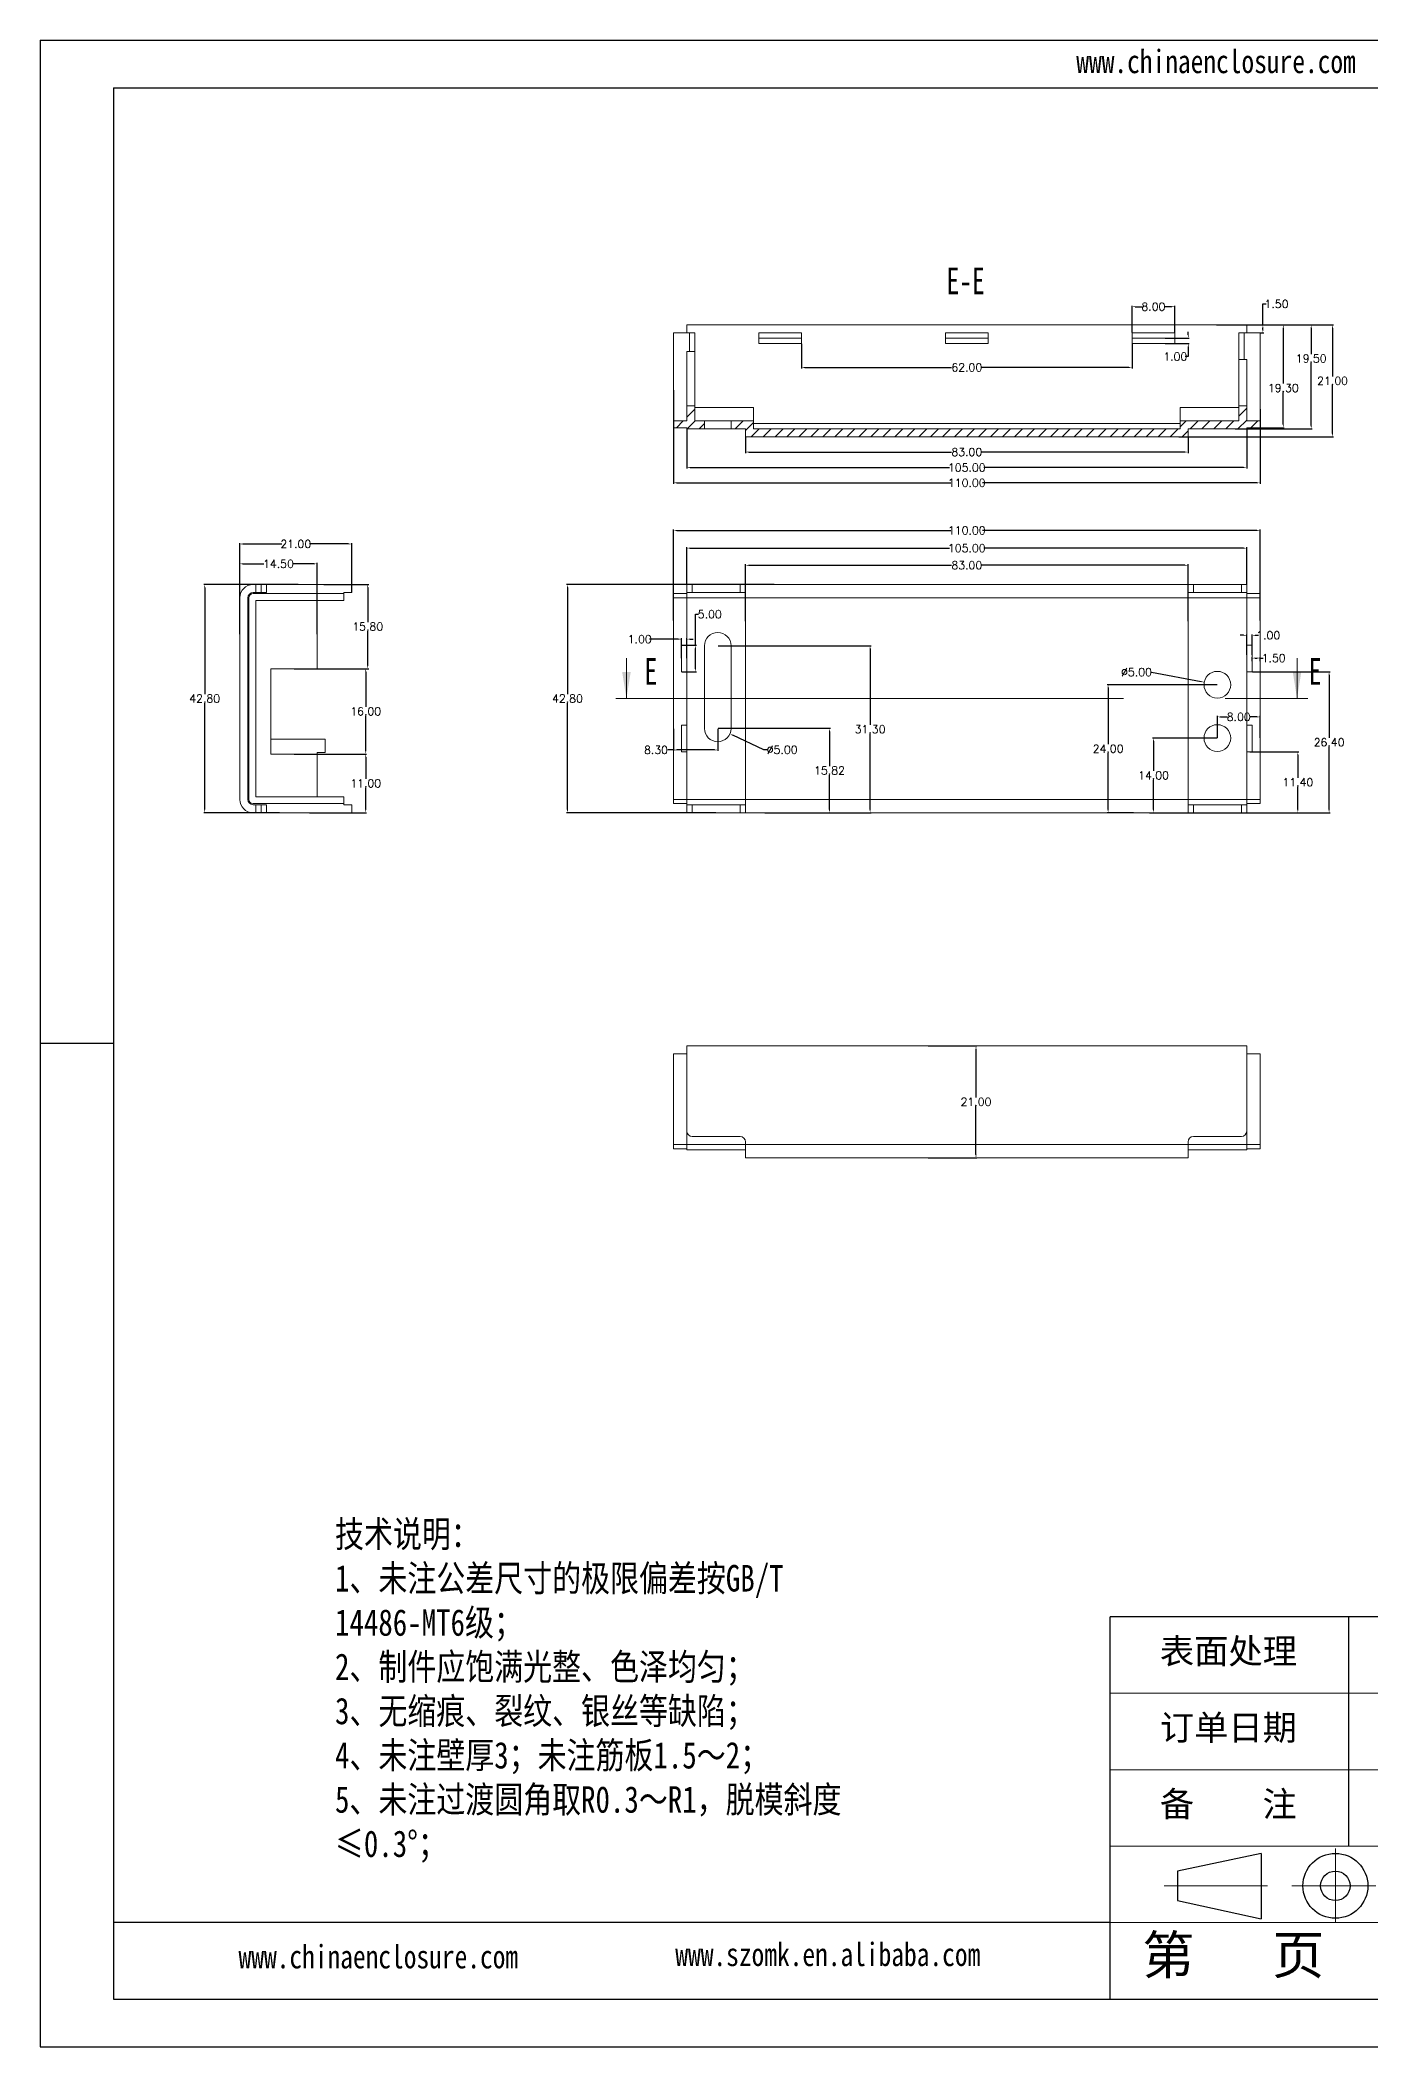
# Model space of a CAD drawing. Header units: inches. Extents: x 1696 to 3185, y 390 to 766.
# Drawn here: x 2652.8 to 2902.4, y 389.6 to 765.8 of the extents above; entities that cross this region are included whole.
import ezdxf

# ---------------------------------------------------------------- set-up
doc = ezdxf.new("R2010")
doc.units = ezdxf.units.IN
doc.header["$LTSCALE"] = 15
doc.linetypes.add('CENTER', pattern=[10.16, 6.35, -1.27, 1.27, -1.27])
doc.linetypes.add('CENTER2', pattern=[28.575, 19.05, -3.175, 3.175, -3.175])
doc.layers.add('文字', color=81, linetype='Continuous')
for name, color, linetype, lineweight in [('粗实线', 7, 'Continuous', 30), ('细实线', 3, 'Continuous', 9), ('细点划线', 2, 'CENTER2', 9)]:
    doc.layers.add(name, color=color, linetype=linetype, lineweight=lineweight)
doc.styles.add('SLDTEXTSTYLE6', font='TXT', dxfattribs={"width": 0.7})
doc.styles.get("Standard").update_dxf_attribs({"font": 'txt', "bigfont": 'gbcbig.shx'})
doc.styles.add('宋体', font='', dxfattribs={"width": 0.8, "height": 3.5})
doc.styles.get('宋体').set_extended_font_data('SimSun')
doc.dimstyles.new('2', dxfattribs={"dimtxt": 1.5, "dimasz": 0.6, "dimexe": 0.18, "dimexo": 0.0625, "dimgap": 0.09, "dimtad": 0, "dimtih": 1, "dimtoh": 1, "dimzin": 0, "dimdsep": 46, "dimtxsty": 'Standard', "dimcen": 0, "dimadec": 0, "dimazin": 2, "dimtfac": 1, "dimtofl": 0, "dimtmove": 0, "dimatfit": 3, "dimfxl": 1, "dimtolj": 1, "dimtzin": 0, "dimarcsym": 0})

# ---------------------------------------------------------------- blocks, each defined once
blk = doc.blocks.new('*D358')
at = {"color": 0, "lineweight": -2}
for p, q in [((2701.16, 663.8), (2683.46, 663.8)), ((2683.64, 663.2), (2683.64, 643.24)), ((2683.64, 621.6), (2683.64, 641.56)), ((2697.66, 621), (2683.46, 621))]:
    blk.add_line(p, q, dxfattribs=at)
at = {"color": 0}
for points in [[(2683.54, 663.2), (2683.74, 663.2), (2683.64, 663.8)], [(2683.54, 621.6), (2683.74, 621.6), (2683.64, 621)]]:
    blk.add_solid(points, dxfattribs=at)
at = {"layer": 'Defpoints', "color": 0}
for p in [(2683.64, 663.8), (2701.22, 663.8), (2697.72, 621)]:
    blk.add_point(p, dxfattribs=at)
at = {"color": 0, "insert": (2683.64, 642.4), "char_height": 1.5, "attachment_point": 5}
blk.add_mtext('\\A1;42.80', dxfattribs=at)
blk = doc.blocks.new('*D359')
at = {"color": 0, "lineweight": -2}
for p, q in [((2700.44, 632), (2714.02, 632)), ((2713.84, 631.4), (2713.84, 627.34)), ((2713.84, 621.6), (2713.84, 625.66)), ((2703.29, 621), (2714.02, 621))]:
    blk.add_line(p, q, dxfattribs=at)
at = {"color": 0}
for points in [[(2713.74, 631.4), (2713.94, 631.4), (2713.84, 632)], [(2713.74, 621.6), (2713.94, 621.6), (2713.84, 621)]]:
    blk.add_solid(points, dxfattribs=at)
at = {"layer": 'Defpoints', "color": 0}
for p in [(2700.37, 632), (2713.84, 632), (2703.22, 621)]:
    blk.add_point(p, dxfattribs=at)
at = {"color": 0, "insert": (2713.84, 626.5), "char_height": 1.5, "attachment_point": 5}
blk.add_mtext('\\A1;11.00', dxfattribs=at)
blk = doc.blocks.new('*D360')
at = {"color": 0, "lineweight": -2}
for p, q in [((2700.44, 648), (2714.02, 648)), ((2713.84, 647.4), (2713.84, 640.84)), ((2713.84, 632.6), (2713.84, 639.16)), ((2700.44, 632), (2714.02, 632))]:
    blk.add_line(p, q, dxfattribs=at)
at = {"color": 0}
for points in [[(2713.74, 647.4), (2713.94, 647.4), (2713.84, 648)], [(2713.74, 632.6), (2713.94, 632.6), (2713.84, 632)]]:
    blk.add_solid(points, dxfattribs=at)
at = {"layer": 'Defpoints', "color": 0}
for p in [(2700.37, 648), (2713.84, 648), (2700.37, 632)]:
    blk.add_point(p, dxfattribs=at)
at = {"color": 0, "insert": (2713.84, 640), "char_height": 1.5, "attachment_point": 5}
blk.add_mtext('\\A1;16.00', dxfattribs=at)
blk = doc.blocks.new('*D361')
at = {"color": 0, "lineweight": -2}
for p, q in [((2705.96, 663.8), (2714.4, 663.8)), ((2714.22, 663.2), (2714.22, 656.74)), ((2714.22, 648.6), (2714.22, 655.06)), ((2700.44, 648), (2714.4, 648))]:
    blk.add_line(p, q, dxfattribs=at)
at = {"color": 0}
for points in [[(2714.12, 663.2), (2714.32, 663.2), (2714.22, 663.8)], [(2714.12, 648.6), (2714.32, 648.6), (2714.22, 648)]]:
    blk.add_solid(points, dxfattribs=at)
at = {"layer": 'Defpoints', "color": 0}
for p in [(2705.89, 663.8), (2714.22, 663.8), (2700.37, 648)]:
    blk.add_point(p, dxfattribs=at)
at = {"color": 0, "insert": (2714.22, 655.9), "char_height": 1.5, "attachment_point": 5}
blk.add_mtext('\\A1;15.80', dxfattribs=at)
blk = doc.blocks.new('*D362')
at = {"color": 0, "lineweight": -2}
for p, q in [((2690.22, 654.46), (2690.22, 667.84)), ((2690.82, 667.66), (2694.76, 667.66)), ((2704.12, 667.66), (2700.19, 667.66)), ((2704.72, 654.46), (2704.72, 667.84))]:
    blk.add_line(p, q, dxfattribs=at)
at = {"color": 0}
for points in [[(2690.82, 667.76), (2690.82, 667.56), (2690.22, 667.66)], [(2704.12, 667.76), (2704.12, 667.56), (2704.72, 667.66)]]:
    blk.add_solid(points, dxfattribs=at)
at = {"layer": 'Defpoints', "color": 0}
for p in [(2690.22, 667.66), (2690.22, 654.4), (2704.72, 654.4)]:
    blk.add_point(p, dxfattribs=at)
at = {"color": 0, "insert": (2697.47, 667.66), "char_height": 1.5, "attachment_point": 5}
blk.add_mtext('\\A1;14.50', dxfattribs=at)
blk = doc.blocks.new('*D363')
at = {"color": 0, "lineweight": -2}
for p, q in [((2690.22, 657.1), (2690.22, 671.56)), ((2690.82, 671.38), (2698.13, 671.38)), ((2710.62, 671.38), (2703.31, 671.38)), ((2711.22, 662.36), (2711.22, 671.56))]:
    blk.add_line(p, q, dxfattribs=at)
at = {"color": 0}
for points in [[(2690.82, 671.48), (2690.82, 671.28), (2690.22, 671.38)], [(2710.62, 671.48), (2710.62, 671.28), (2711.22, 671.38)]]:
    blk.add_solid(points, dxfattribs=at)
at = {"layer": 'Defpoints', "color": 0}
for p in [(2690.22, 671.38), (2711.22, 662.3), (2690.22, 657.04)]:
    blk.add_point(p, dxfattribs=at)
at = {"color": 0, "insert": (2700.72, 671.38), "char_height": 1.5, "attachment_point": 5}
blk.add_mtext('\\A1;21.00', dxfattribs=at)
blk = doc.blocks.new('*D364')
at = {"color": 0, "lineweight": -2}
for p, q in [((2790.46, 663.8), (2751.5, 663.8)), ((2751.68, 663.2), (2751.68, 643.24)), ((2751.68, 621.6), (2751.68, 641.56)), ((2779.5, 621), (2751.5, 621))]:
    blk.add_line(p, q, dxfattribs=at)
at = {"color": 0}
for points in [[(2751.58, 663.2), (2751.78, 663.2), (2751.68, 663.8)], [(2751.58, 621.6), (2751.78, 621.6), (2751.68, 621)]]:
    blk.add_solid(points, dxfattribs=at)
at = {"layer": 'Defpoints', "color": 0}
for p in [(2751.68, 663.8), (2790.53, 663.8), (2779.57, 621)]:
    blk.add_point(p, dxfattribs=at)
at = {"color": 0, "insert": (2751.68, 642.4), "char_height": 1.5, "attachment_point": 5}
blk.add_mtext('\\A1;42.80', dxfattribs=at)
blk = doc.blocks.new('*D365')
at = {"color": 0, "lineweight": -2}
for p, q in [((2771.57, 657.04), (2771.57, 674.11)), ((2772.17, 673.93), (2823.6, 673.93)), ((2880.97, 673.93), (2829.53, 673.93)), ((2881.57, 657.04), (2881.57, 674.11))]:
    blk.add_line(p, q, dxfattribs=at)
at = {"color": 0}
for points in [[(2772.17, 674.03), (2772.17, 673.83), (2771.57, 673.93)], [(2880.97, 674.03), (2880.97, 673.83), (2881.57, 673.93)]]:
    blk.add_solid(points, dxfattribs=at)
at = {"layer": 'Defpoints', "color": 0}
for p in [(2881.57, 673.93), (2771.57, 656.98), (2881.57, 656.98)]:
    blk.add_point(p, dxfattribs=at)
at = {"color": 0, "insert": (2826.57, 673.93), "char_height": 1.5, "attachment_point": 5}
blk.add_mtext('\\A1;110.00', dxfattribs=at)
blk = doc.blocks.new('*D369')
at = {"color": 0, "lineweight": -2}
for p, q in [((2774.07, 663.86), (2774.07, 670.78)), ((2774.67, 670.6), (2823.35, 670.6)), ((2878.47, 670.6), (2829.78, 670.6)), ((2879.07, 663.86), (2879.07, 670.78))]:
    blk.add_line(p, q, dxfattribs=at)
at = {"color": 0}
for points in [[(2774.67, 670.7), (2774.67, 670.5), (2774.07, 670.6)], [(2878.47, 670.7), (2878.47, 670.5), (2879.07, 670.6)]]:
    blk.add_solid(points, dxfattribs=at)
at = {"layer": 'Defpoints', "color": 0}
for p in [(2879.07, 670.6), (2774.07, 663.8), (2879.07, 663.8)]:
    blk.add_point(p, dxfattribs=at)
at = {"color": 0, "insert": (2826.57, 670.6), "char_height": 1.5, "attachment_point": 5}
blk.add_mtext('\\A1;105.00', dxfattribs=at)
blk = doc.blocks.new('*D370')
at = {"color": 0, "lineweight": -2}
for p, q in [((2785.07, 656.91), (2785.07, 667.57)), ((2785.67, 667.39), (2823.73, 667.39)), ((2867.47, 667.39), (2829.41, 667.39)), ((2868.07, 656.91), (2868.07, 667.57))]:
    blk.add_line(p, q, dxfattribs=at)
at = {"color": 0}
for points in [[(2785.67, 667.49), (2785.67, 667.29), (2785.07, 667.39)], [(2867.47, 667.49), (2867.47, 667.29), (2868.07, 667.39)]]:
    blk.add_solid(points, dxfattribs=at)
at = {"layer": 'Defpoints', "color": 0}
for p in [(2868.07, 667.39), (2785.07, 656.84), (2868.07, 656.84)]:
    blk.add_point(p, dxfattribs=at)
at = {"color": 0, "insert": (2826.57, 667.39), "char_height": 1.5, "attachment_point": 5}
blk.add_mtext('\\A1;83.00', dxfattribs=at)
blk = doc.blocks.new('*D371')
at = {"color": 0, "lineweight": -2}
for p, q in [((2878.47, 654.26), (2877.87, 654.26)), ((2879.07, 650.59), (2879.07, 654.44)), ((2880.07, 650.59), (2880.07, 654.44)), ((2880.67, 654.26), (2881.27, 654.26))]:
    blk.add_line(p, q, dxfattribs=at)
at = {"color": 0}
for points in [[(2878.47, 654.36), (2878.47, 654.16), (2879.07, 654.26)], [(2880.67, 654.36), (2880.67, 654.16), (2880.07, 654.26)]]:
    blk.add_solid(points, dxfattribs=at)
at = {"layer": 'Defpoints', "color": 0}
for p in [(2880.07, 654.26), (2879.07, 650.53), (2880.07, 650.53)]:
    blk.add_point(p, dxfattribs=at)
at = {"color": 0, "insert": (2883.11, 654.26), "char_height": 1.5, "attachment_point": 5}
blk.add_mtext('\\A1;1.00', dxfattribs=at)
blk = doc.blocks.new('*D372')
at = {"color": 0, "lineweight": -2}
for p, q in [((2880.07, 649.43), (2880.07, 650.17)), ((2880.67, 649.99), (2880.97, 649.99)), ((2881.57, 649.43), (2881.57, 650.17)), ((2881.57, 649.99), (2882.17, 649.99))]:
    blk.add_line(p, q, dxfattribs=at)
at = {"color": 0}
for points in [[(2880.67, 650.09), (2880.67, 649.89), (2880.07, 649.99)], [(2880.97, 650.09), (2880.97, 649.89), (2881.57, 649.99)]]:
    blk.add_solid(points, dxfattribs=at)
at = {"layer": 'Defpoints', "color": 0}
for p in [(2880.07, 649.37), (2881.57, 649.99), (2881.57, 649.37)]:
    blk.add_point(p, dxfattribs=at)
at = {"color": 0, "insert": (2884.13, 649.99), "char_height": 1.5, "attachment_point": 5}
blk.add_mtext('\\A1;1.50', dxfattribs=at)
blk = doc.blocks.new('*D373')
at = {"color": 0, "lineweight": -2}
for p, q in [((2873.57, 635.06), (2873.57, 639.14)), ((2874.17, 638.96), (2875.48, 638.96)), ((2880.97, 638.96), (2879.66, 638.96)), ((2881.57, 635.06), (2881.57, 639.14))]:
    blk.add_line(p, q, dxfattribs=at)
at = {"color": 0}
for points in [[(2874.17, 639.06), (2874.17, 638.86), (2873.57, 638.96)], [(2880.97, 639.06), (2880.97, 638.86), (2881.57, 638.96)]]:
    blk.add_solid(points, dxfattribs=at)
at = {"layer": 'Defpoints', "color": 0}
for p in [(2881.57, 638.96), (2873.57, 635), (2881.57, 635)]:
    blk.add_point(p, dxfattribs=at)
at = {"color": 0, "insert": (2877.57, 638.96), "char_height": 1.5, "attachment_point": 5}
blk.add_mtext('\\A1;8.00', dxfattribs=at)
blk = doc.blocks.new('*D374')
at = {"color": 0, "lineweight": -2}
for p, q in [((2771.57, 636.75), (2771.57, 632.58)), ((2779.87, 636.75), (2779.87, 632.58)), ((2771.57, 632.76), (2770.51, 632.76)), ((2779.27, 632.76), (2772.17, 632.76))]:
    blk.add_line(p, q, dxfattribs=at)
at = {"color": 0}
for points in [[(2772.17, 632.86), (2772.17, 632.66), (2771.57, 632.76)], [(2779.27, 632.86), (2779.27, 632.66), (2779.87, 632.76)]]:
    blk.add_solid(points, dxfattribs=at)
at = {"layer": 'Defpoints', "color": 0}
for p in [(2771.57, 636.82), (2779.87, 636.82), (2771.57, 632.76)]:
    blk.add_point(p, dxfattribs=at)
at = {"color": 0, "insert": (2768.29, 632.76), "char_height": 1.5, "attachment_point": 5}
blk.add_mtext('\\A1;8.30', dxfattribs=at)
blk = doc.blocks.new('*D375')
at = {"color": 0, "lineweight": -2}
for p, q in [((2788.51, 632.8), (2782.68, 635.51)), ((2789.11, 632.8), (2788.51, 632.8))]:
    blk.add_line(p, q, dxfattribs=at)
at = {"color": 0}
blk.add_solid([(2782.72, 635.6), (2782.64, 635.42), (2782.13, 635.76)], dxfattribs=at)
at = {"layer": 'Defpoints', "color": 0}
for p in [(2777.6, 637.87), (2782.13, 635.76)]:
    blk.add_point(p, dxfattribs=at)
at = {"color": 0, "insert": (2791.95, 632.8), "char_height": 1.5, "attachment_point": 5}
blk.add_mtext('\\A1;∅5.00', dxfattribs=at)
blk = doc.blocks.new('*D376')
at = {"color": 0, "lineweight": -2}
blk.add_line((2861.24, 647.36), (2870.52, 645.58), dxfattribs=at)
at = {"color": 0}
blk.add_solid([(2870.54, 645.68), (2870.5, 645.48), (2871.11, 645.47)], dxfattribs=at)
at = {"layer": 'Defpoints', "color": 0}
for p in [(2871.11, 645.47), (2876.02, 644.53)]:
    blk.add_point(p, dxfattribs=at)
at = {"color": 0, "insert": (2858.4, 647.36), "char_height": 1.5, "attachment_point": 5}
blk.add_mtext('\\A1;∅5.00', dxfattribs=at)
blk = doc.blocks.new('*D377')
at = {"color": 0, "lineweight": -2}
for p, q in [((2879.63, 632.4), (2888.84, 632.4)), ((2888.66, 631.8), (2888.66, 627.54)), ((2888.66, 621.6), (2888.66, 625.86)), ((2862.83, 621), (2888.84, 621))]:
    blk.add_line(p, q, dxfattribs=at)
at = {"color": 0}
for points in [[(2888.56, 631.8), (2888.76, 631.8), (2888.66, 632.4)], [(2888.56, 621.6), (2888.76, 621.6), (2888.66, 621)]]:
    blk.add_solid(points, dxfattribs=at)
at = {"layer": 'Defpoints', "color": 0}
for p in [(2879.57, 632.4), (2888.66, 632.4), (2862.77, 621)]:
    blk.add_point(p, dxfattribs=at)
at = {"color": 0, "insert": (2888.66, 626.7), "char_height": 1.5, "attachment_point": 5}
blk.add_mtext('\\A1;11.40', dxfattribs=at)
blk = doc.blocks.new('*D378')
at = {"color": 0, "lineweight": -2}
for p, q in [((2880.13, 647.4), (2894.7, 647.4)), ((2894.52, 646.8), (2894.52, 635.04)), ((2894.52, 621.6), (2894.52, 633.36)), ((2860.87, 621), (2894.7, 621))]:
    blk.add_line(p, q, dxfattribs=at)
at = {"color": 0}
for points in [[(2894.42, 646.8), (2894.62, 646.8), (2894.52, 647.4)], [(2894.42, 621.6), (2894.62, 621.6), (2894.52, 621)]]:
    blk.add_solid(points, dxfattribs=at)
at = {"layer": 'Defpoints', "color": 0}
for p in [(2880.07, 647.4), (2894.52, 647.4), (2860.81, 621)]:
    blk.add_point(p, dxfattribs=at)
at = {"color": 0, "insert": (2894.52, 634.2), "char_height": 1.5, "attachment_point": 5}
blk.add_mtext('\\A1;26.40', dxfattribs=at)
blk = doc.blocks.new('*D379')
at = {"color": 0, "lineweight": -2}
for p, q in [((2873.5, 635), (2861.42, 635)), ((2861.6, 634.4), (2861.6, 628.84)), ((2861.6, 621.6), (2861.6, 627.16)), ((2860.93, 621), (2861.78, 621))]:
    blk.add_line(p, q, dxfattribs=at)
at = {"color": 0}
for points in [[(2861.5, 634.4), (2861.7, 634.4), (2861.6, 635)], [(2861.5, 621.6), (2861.7, 621.6), (2861.6, 621)]]:
    blk.add_solid(points, dxfattribs=at)
at = {"layer": 'Defpoints', "color": 0}
for p in [(2861.6, 635), (2873.57, 635), (2860.87, 621)]:
    blk.add_point(p, dxfattribs=at)
at = {"color": 0, "insert": (2861.6, 628), "char_height": 1.5, "attachment_point": 5}
blk.add_mtext('\\A1;14.00', dxfattribs=at)
blk = doc.blocks.new('*D380')
at = {"color": 0, "lineweight": -2}
for p, q in [((2873.5, 645), (2852.9, 645)), ((2853.08, 644.4), (2853.08, 633.84)), ((2853.08, 621.6), (2853.08, 632.16)), ((2857.85, 621), (2852.9, 621))]:
    blk.add_line(p, q, dxfattribs=at)
at = {"color": 0}
for points in [[(2852.98, 644.4), (2853.18, 644.4), (2853.08, 645)], [(2852.98, 621.6), (2853.18, 621.6), (2853.08, 621)]]:
    blk.add_solid(points, dxfattribs=at)
at = {"layer": 'Defpoints', "color": 0}
for p in [(2853.08, 645), (2873.57, 645), (2857.91, 621)]:
    blk.add_point(p, dxfattribs=at)
at = {"color": 0, "insert": (2853.08, 633), "char_height": 1.5, "attachment_point": 5}
blk.add_mtext('\\A1;24.00', dxfattribs=at)
blk = doc.blocks.new('*D381')
at = {"color": 0, "lineweight": -2}
for p, q in [((2779.93, 636.82), (2801.01, 636.82)), ((2800.83, 636.22), (2800.83, 629.75)), ((2800.83, 621.6), (2800.83, 628.07)), ((2792.18, 621), (2801.01, 621))]:
    blk.add_line(p, q, dxfattribs=at)
at = {"color": 0}
for points in [[(2800.73, 636.22), (2800.93, 636.22), (2800.83, 636.82)], [(2800.73, 621.6), (2800.93, 621.6), (2800.83, 621)]]:
    blk.add_solid(points, dxfattribs=at)
at = {"layer": 'Defpoints', "color": 0}
for p in [(2779.87, 636.82), (2792.11, 621), (2800.83, 621)]:
    blk.add_point(p, dxfattribs=at)
at = {"color": 0, "insert": (2800.83, 628.91), "char_height": 1.5, "attachment_point": 5}
blk.add_mtext('\\A1;15.82', dxfattribs=at)
blk = doc.blocks.new('*D382')
at = {"color": 0, "lineweight": -2}
for p, q in [((2779.93, 652.3), (2808.62, 652.3)), ((2808.44, 651.7), (2808.44, 637.49)), ((2808.44, 621.6), (2808.44, 635.81)), ((2788.67, 621), (2808.62, 621))]:
    blk.add_line(p, q, dxfattribs=at)
at = {"color": 0}
for points in [[(2808.34, 651.7), (2808.54, 651.7), (2808.44, 652.3)], [(2808.34, 621.6), (2808.54, 621.6), (2808.44, 621)]]:
    blk.add_solid(points, dxfattribs=at)
at = {"layer": 'Defpoints', "color": 0}
for p in [(2779.87, 652.3), (2808.44, 652.3), (2788.61, 621)]:
    blk.add_point(p, dxfattribs=at)
at = {"color": 0, "insert": (2808.44, 636.65), "char_height": 1.5, "attachment_point": 5}
blk.add_mtext('\\A1;31.30', dxfattribs=at)
blk = doc.blocks.new('*D383')
at = {"color": 0, "lineweight": -2}
for p, q in [((2775.68, 652.4), (2775.68, 658.21)), ((2775.68, 658.21), (2776.28, 658.21)), ((2773.13, 652.4), (2775.86, 652.4)), ((2775.68, 648), (2775.68, 651.8)), ((2773.13, 647.4), (2775.86, 647.4))]:
    blk.add_line(p, q, dxfattribs=at)
at = {"color": 0}
for points in [[(2775.58, 651.8), (2775.78, 651.8), (2775.68, 652.4)], [(2775.58, 648), (2775.78, 648), (2775.68, 647.4)]]:
    blk.add_solid(points, dxfattribs=at)
at = {"layer": 'Defpoints', "color": 0}
for p in [(2773.07, 652.4), (2775.68, 652.4), (2773.07, 647.4)]:
    blk.add_point(p, dxfattribs=at)
at = {"color": 0, "insert": (2778.37, 658.21), "char_height": 1.5, "attachment_point": 5}
blk.add_mtext('\\A1;5.00', dxfattribs=at)
blk = doc.blocks.new('*D384')
at = {"color": 0, "lineweight": -2}
for p, q in [((2772.47, 653.54), (2767.07, 653.54)), ((2773.07, 649.96), (2773.07, 653.72)), ((2774.07, 649.96), (2774.07, 653.72)), ((2774.67, 653.54), (2775.27, 653.54))]:
    blk.add_line(p, q, dxfattribs=at)
at = {"color": 0}
for points in [[(2772.47, 653.64), (2772.47, 653.44), (2773.07, 653.54)], [(2774.67, 653.64), (2774.67, 653.44), (2774.07, 653.54)]]:
    blk.add_solid(points, dxfattribs=at)
at = {"layer": 'Defpoints', "color": 0}
for p in [(2773.07, 653.54), (2773.07, 649.9), (2774.07, 649.9)]:
    blk.add_point(p, dxfattribs=at)
at = {"color": 0, "insert": (2765.23, 653.54), "char_height": 1.5, "attachment_point": 5}
blk.add_mtext('\\A1;1.00', dxfattribs=at)
blk = doc.blocks.new('*D385')
at = {"color": 0, "lineweight": -2}
for p, q in [((2819.35, 577.29), (2828.48, 577.29)), ((2828.3, 576.69), (2828.3, 567.63)), ((2828.3, 556.89), (2828.3, 565.95)), ((2819.35, 556.29), (2828.48, 556.29))]:
    blk.add_line(p, q, dxfattribs=at)
at = {"color": 0}
for points in [[(2828.2, 576.69), (2828.4, 576.69), (2828.3, 577.29)], [(2828.2, 556.89), (2828.4, 556.89), (2828.3, 556.29)]]:
    blk.add_solid(points, dxfattribs=at)
at = {"layer": 'Defpoints', "color": 0}
for p in [(2819.29, 577.29), (2828.3, 577.29), (2819.29, 556.29)]:
    blk.add_point(p, dxfattribs=at)
at = {"color": 0, "insert": (2828.3, 566.79), "char_height": 1.5, "attachment_point": 5}
blk.add_mtext('\\A1;21.00', dxfattribs=at)
blk = doc.blocks.new('*D386')
at = {"color": 0, "lineweight": -2}
for p, q in [((2785.07, 691.41), (2785.07, 688.44)), ((2785.67, 688.62), (2823.73, 688.62)), ((2867.47, 688.62), (2829.41, 688.62)), ((2868.07, 691.41), (2868.07, 688.44))]:
    blk.add_line(p, q, dxfattribs=at)
at = {"color": 0}
for points in [[(2785.67, 688.72), (2785.67, 688.52), (2785.07, 688.62)], [(2867.47, 688.72), (2867.47, 688.52), (2868.07, 688.62)]]:
    blk.add_solid(points, dxfattribs=at)
at = {"layer": 'Defpoints', "color": 0}
for p in [(2785.07, 691.47), (2868.07, 691.47), (2868.07, 688.62)]:
    blk.add_point(p, dxfattribs=at)
at = {"color": 0, "insert": (2826.57, 688.62), "char_height": 1.5, "attachment_point": 5}
blk.add_mtext('\\A1;83.00', dxfattribs=at)
blk = doc.blocks.new('*D387')
at = {"color": 0, "lineweight": -2}
for p, q in [((2774.07, 692.91), (2774.07, 685.52)), ((2879.07, 692.91), (2879.07, 685.52)), ((2774.67, 685.7), (2823.35, 685.7)), ((2878.47, 685.7), (2829.78, 685.7))]:
    blk.add_line(p, q, dxfattribs=at)
at = {"color": 0}
for points in [[(2774.67, 685.8), (2774.67, 685.6), (2774.07, 685.7)], [(2878.47, 685.8), (2878.47, 685.6), (2879.07, 685.7)]]:
    blk.add_solid(points, dxfattribs=at)
at = {"layer": 'Defpoints', "color": 0}
for p in [(2774.07, 692.97), (2879.07, 692.97), (2879.07, 685.7)]:
    blk.add_point(p, dxfattribs=at)
at = {"color": 0, "insert": (2826.57, 685.7), "char_height": 1.5, "attachment_point": 5}
blk.add_mtext('\\A1;105.00', dxfattribs=at)
blk = doc.blocks.new('*D388')
at = {"color": 0, "lineweight": -2}
for p, q in [((2771.57, 700.19), (2771.57, 682.67)), ((2881.57, 696.65), (2881.57, 682.67)), ((2772.17, 682.85), (2823.6, 682.85)), ((2880.97, 682.85), (2829.53, 682.85))]:
    blk.add_line(p, q, dxfattribs=at)
at = {"color": 0}
for points in [[(2772.17, 682.95), (2772.17, 682.75), (2771.57, 682.85)], [(2880.97, 682.95), (2880.97, 682.75), (2881.57, 682.85)]]:
    blk.add_solid(points, dxfattribs=at)
at = {"layer": 'Defpoints', "color": 0}
for p in [(2771.57, 700.25), (2881.57, 696.72), (2771.57, 682.85)]:
    blk.add_point(p, dxfattribs=at)
at = {"color": 0, "insert": (2826.57, 682.85), "char_height": 1.5, "attachment_point": 5}
blk.add_mtext('\\A1;110.00', dxfattribs=at)
blk = doc.blocks.new('*D389')
at = {"color": 0, "lineweight": -2}
for p, q in [((2882.1, 712.47), (2882.1, 716.38)), ((2882.1, 716.38), (2882.7, 716.38)), ((2873.43, 712.47), (2882.28, 712.47)), ((2882.1, 711.57), (2882.1, 711.87)), ((2881.63, 710.97), (2882.28, 710.97))]:
    blk.add_line(p, q, dxfattribs=at)
at = {"color": 0}
for points in [[(2882, 711.87), (2882.2, 711.87), (2882.1, 712.47)], [(2882, 711.57), (2882.2, 711.57), (2882.1, 710.97)]]:
    blk.add_solid(points, dxfattribs=at)
at = {"layer": 'Defpoints', "color": 0}
for p in [(2873.37, 712.47), (2881.57, 710.97), (2882.1, 710.97)]:
    blk.add_point(p, dxfattribs=at)
at = {"color": 0, "insert": (2884.67, 716.38), "char_height": 1.5, "attachment_point": 5}
blk.add_mtext('\\A1;1.50', dxfattribs=at)
blk = doc.blocks.new('*D391')
at = {"color": 0, "lineweight": -2}
for p, q in [((2875.46, 712.47), (2886.12, 712.47)), ((2885.94, 711.87), (2885.94, 701.46)), ((2885.94, 693.77), (2885.94, 699.78)), ((2881.16, 693.17), (2886.12, 693.17))]:
    blk.add_line(p, q, dxfattribs=at)
at = {"color": 0}
for points in [[(2885.84, 711.87), (2886.04, 711.87), (2885.94, 712.47)], [(2885.84, 693.77), (2886.04, 693.77), (2885.94, 693.17)]]:
    blk.add_solid(points, dxfattribs=at)
at = {"layer": 'Defpoints', "color": 0}
for p in [(2875.4, 712.47), (2881.09, 693.17), (2885.94, 693.17)]:
    blk.add_point(p, dxfattribs=at)
at = {"color": 0, "insert": (2885.94, 700.62), "char_height": 1.5, "attachment_point": 5}
blk.add_mtext('\\A1;19.30', dxfattribs=at)
blk = doc.blocks.new('*D392')
at = {"color": 0, "lineweight": -2}
for p, q in [((2873.43, 712.47), (2891.35, 712.47)), ((2891.17, 711.87), (2891.17, 707)), ((2891.17, 693.57), (2891.17, 705.32)), ((2876.9, 692.97), (2891.35, 692.97))]:
    blk.add_line(p, q, dxfattribs=at)
at = {"color": 0}
for points in [[(2891.07, 711.87), (2891.27, 711.87), (2891.17, 712.47)], [(2891.07, 693.57), (2891.27, 693.57), (2891.17, 692.97)]]:
    blk.add_solid(points, dxfattribs=at)
at = {"layer": 'Defpoints', "color": 0}
for p in [(2873.37, 712.47), (2891.17, 712.47), (2876.83, 692.97)]:
    blk.add_point(p, dxfattribs=at)
at = {"color": 0, "insert": (2891.17, 706.16), "char_height": 1.5, "attachment_point": 5}
blk.add_mtext('\\A1;19.50', dxfattribs=at)
blk = doc.blocks.new('*D393')
at = {"color": 0, "lineweight": -2}
for p, q in [((2873.43, 712.47), (2895.36, 712.47)), ((2895.18, 711.87), (2895.18, 702.81)), ((2895.18, 692.07), (2895.18, 701.13)), ((2866.34, 691.47), (2895.36, 691.47))]:
    blk.add_line(p, q, dxfattribs=at)
at = {"color": 0}
for points in [[(2895.08, 711.87), (2895.28, 711.87), (2895.18, 712.47)], [(2895.08, 692.07), (2895.28, 692.07), (2895.18, 691.47)]]:
    blk.add_solid(points, dxfattribs=at)
at = {"layer": 'Defpoints', "color": 0}
for p in [(2873.37, 712.47), (2895.18, 712.47), (2866.28, 691.47)]:
    blk.add_point(p, dxfattribs=at)
at = {"color": 0, "insert": (2895.18, 701.97), "char_height": 1.5, "attachment_point": 5}
blk.add_mtext('\\A1;21.00', dxfattribs=at)
blk = doc.blocks.new('*D394')
at = {"color": 0, "lineweight": -2}
for p, q in [((2795.57, 708.91), (2795.57, 704.3)), ((2857.57, 708.91), (2857.57, 704.3)), ((2796.17, 704.48), (2823.73, 704.48)), ((2856.97, 704.48), (2829.41, 704.48))]:
    blk.add_line(p, q, dxfattribs=at)
at = {"color": 0}
for points in [[(2796.17, 704.58), (2796.17, 704.38), (2795.57, 704.48)], [(2856.97, 704.58), (2856.97, 704.38), (2857.57, 704.48)]]:
    blk.add_solid(points, dxfattribs=at)
at = {"layer": 'Defpoints', "color": 0}
for p in [(2795.57, 708.97), (2857.57, 708.97), (2857.57, 704.48)]:
    blk.add_point(p, dxfattribs=at)
at = {"color": 0, "insert": (2826.57, 704.48), "char_height": 1.5, "attachment_point": 5}
blk.add_mtext('\\A1;62.00', dxfattribs=at)
blk = doc.blocks.new('*D395')
at = {"color": 0, "lineweight": -2}
for p, q in [((2857.57, 711.04), (2857.57, 716.05)), ((2858.17, 715.87), (2859.48, 715.87)), ((2864.97, 715.87), (2863.66, 715.87)), ((2865.57, 711.04), (2865.57, 716.05))]:
    blk.add_line(p, q, dxfattribs=at)
at = {"color": 0}
for points in [[(2858.17, 715.97), (2858.17, 715.77), (2857.57, 715.87)], [(2864.97, 715.97), (2864.97, 715.77), (2865.57, 715.87)]]:
    blk.add_solid(points, dxfattribs=at)
at = {"layer": 'Defpoints', "color": 0}
for p in [(2865.57, 715.87), (2857.57, 710.97), (2865.57, 710.97)]:
    blk.add_point(p, dxfattribs=at)
at = {"color": 0, "insert": (2861.57, 715.87), "char_height": 1.5, "attachment_point": 5}
blk.add_mtext('\\A1;8.00', dxfattribs=at)
blk = doc.blocks.new('*D396')
at = {"color": 0, "lineweight": -2}
for p, q in [((2868.12, 710.57), (2868.12, 711.17)), ((2863.75, 709.97), (2868.3, 709.97)), ((2863.75, 708.97), (2868.3, 708.97)), ((2868.12, 708.37), (2868.12, 706.52)), ((2868.12, 706.52), (2867.52, 706.52))]:
    blk.add_line(p, q, dxfattribs=at)
at = {"color": 0}
for points in [[(2868.02, 710.57), (2868.22, 710.57), (2868.12, 709.97)], [(2868.02, 708.37), (2868.22, 708.37), (2868.12, 708.97)]]:
    blk.add_solid(points, dxfattribs=at)
at = {"layer": 'Defpoints', "color": 0}
for p in [(2863.68, 709.97), (2863.68, 708.97), (2868.12, 708.97)]:
    blk.add_point(p, dxfattribs=at)
at = {"color": 0, "insert": (2865.68, 706.52), "char_height": 1.5, "attachment_point": 5}
blk.add_mtext('\\A1;1.00', dxfattribs=at)

msp = doc.modelspace()

# ---------------------------------------------------------------- hatches: boundary and pattern name
at = {"linetype": 'Continuous', "lineweight": 0}
h = msp.add_hatch(dxfattribs=at)
h.set_pattern_fill('ANSI31', color=4, scale=0.5, style=0)
h.paths.add_polyline_path([(2771.565, 694.473), (2771.565, 693.173), (2774.065, 693.173), (2774.065, 692.973), (2777.365, 692.973), (2777.365, 694.473), (2775.565, 694.473), (2775.565, 697.273), (2774.065, 697.273), (2774.065, 694.473)], flags=0)
h = msp.add_hatch(dxfattribs=at)
h.set_pattern_fill('ANSI31', color=4, scale=0.5, style=0)
h.paths.add_polyline_path([(2785.065, 692.973), (2785.065, 691.473), (2868.065, 691.473), (2868.065, 692.973), (2879.065, 692.973), (2879.065, 693.173), (2881.565, 693.173), (2881.565, 694.473), (2879.065, 694.473), (2879.065, 697.273), (2877.565, 697.273), (2877.565, 694.473), (2866.565, 694.473), (2866.565, 692.973), (2786.565, 692.973), (2786.565, 694.473), (2782.365, 694.473), (2782.365, 692.973)], flags=0)

# ---------------------------------------------------------------- linework, layer by layer
for p, q in [((2652.777, 765.847), (3184.879, 765.847)), ((2652.777, 765.847), (2652.777, 389.613)), ((2666.545, 756.889), (3175.921, 756.889)), ((2666.545, 756.889), (2666.545, 398.571)), ((2666.545, 577.73), (2652.777, 577.73)), ((2652.777, 563.796), (2652.777, 389.613)), ((2960.93, 470.235), (2853.435, 470.235)), ((2853.435, 398.571), (2853.435, 470.235)), ((2898.225, 427.237), (2898.225, 470.235)), ((2853.435, 412.904), (2666.545, 412.904)), ((2666.545, 398.571), (3175.921, 398.571)), ((2652.777, 389.613), (3184.879, 389.613)), ((2652.777, 389.613), (2899.12, 389.613))]:
    msp.add_line(p, q)
at = {"color": 7, "linetype": 'Continuous', "lineweight": 15}
for p, q in [((2774.065, 712.473), (2879.065, 712.473)), ((2774.065, 710.973), (2774.065, 712.473)), ((2879.065, 712.473), (2879.065, 710.973)), ((2771.565, 710.973), (2774.565, 710.973)), ((2771.565, 694.473), (2771.565, 710.973)), ((2774.065, 707.473), (2775.565, 707.473)), ((2774.065, 707.473), (2774.065, 697.273)), ((2774.565, 707.473), (2774.565, 710.973)), ((2774.565, 710.973), (2775.565, 710.973)), ((2775.565, 710.973), (2775.565, 707.473)), ((2775.565, 697.273), (2775.565, 707.473)), ((2787.565, 710.973), (2795.565, 710.973)), ((2787.565, 708.973), (2787.565, 710.973)), ((2795.565, 709.973), (2787.565, 709.973)), ((2795.565, 708.973), (2787.565, 708.973)), ((2795.565, 710.973), (2795.565, 708.973)), ((2822.565, 710.973), (2830.565, 710.973)), ((2822.565, 708.973), (2822.565, 710.973)), ((2830.565, 709.973), (2822.565, 709.973)), ((2830.565, 708.973), (2822.565, 708.973)), ((2830.565, 710.973), (2830.565, 708.973)), ((2857.565, 710.973), (2865.565, 710.973)), ((2857.565, 708.973), (2857.565, 710.973)), ((2865.565, 709.973), (2857.565, 709.973)), ((2865.565, 708.973), (2857.565, 708.973)), ((2865.565, 710.973), (2865.565, 708.973)), ((2877.565, 710.973), (2877.565, 705.973)), ((2877.565, 710.973), (2878.565, 710.973)), ((2878.565, 710.973), (2878.565, 705.973)), ((2881.565, 710.973), (2878.565, 710.973)), ((2881.565, 694.473), (2881.565, 710.973)), ((2877.565, 705.973), (2879.065, 705.973)), ((2877.565, 697.273), (2877.565, 705.973)), ((2879.065, 697.273), (2879.065, 705.973)), ((2775.565, 697.273), (2774.065, 697.273)), ((2774.065, 697.273), (2774.065, 694.473)), ((2775.565, 697.273), (2775.565, 694.473)), ((2775.565, 696.973), (2786.565, 696.973)), ((2786.565, 696.973), (2786.565, 694.473)), ((2877.565, 696.973), (2866.565, 696.973)), ((2866.565, 696.973), (2866.565, 694.473)), ((2879.065, 697.273), (2877.565, 697.273)), ((2877.565, 697.273), (2877.565, 694.473)), ((2879.065, 697.273), (2879.065, 694.473)), ((2774.065, 694.473), (2771.565, 694.473)), ((2771.565, 694.473), (2771.565, 693.173)), ((2771.565, 693.173), (2774.065, 693.173)), ((2774.065, 693.173), (2774.065, 692.973)), ((2777.365, 692.973), (2774.065, 692.973)), ((2777.365, 694.473), (2775.565, 694.473)), ((2777.365, 692.973), (2777.365, 694.473)), ((2777.365, 694.473), (2782.365, 694.473)), ((2777.365, 692.973), (2782.365, 692.973)), ((2782.365, 694.473), (2782.365, 692.973)), ((2786.565, 694.473), (2782.365, 694.473)), ((2785.065, 692.973), (2782.365, 692.973)), ((2785.065, 691.473), (2785.065, 692.973)), ((2786.565, 692.973), (2786.565, 694.473)), ((2866.565, 693.973), (2786.565, 693.973)), ((2866.565, 692.973), (2786.565, 692.973)), ((2866.565, 692.973), (2866.565, 694.473)), ((2877.565, 694.473), (2866.565, 694.473)), ((2879.065, 692.973), (2868.065, 692.973)), ((2868.065, 691.473), (2868.065, 692.973)), ((2881.565, 694.473), (2879.065, 694.473)), ((2879.065, 693.173), (2881.565, 693.173)), ((2879.065, 693.173), (2879.065, 692.973)), ((2881.565, 693.173), (2881.565, 694.473)), ((2868.065, 691.473), (2785.065, 691.473)), ((2693.224, 663.797), (2692.724, 663.797)), ((2695.224, 662.297), (2692.724, 662.297)), ((2693.224, 662.297), (2693.224, 663.797)), ((2693.224, 663.797), (2694.224, 663.797)), ((2694.224, 662.297), (2694.224, 663.797)), ((2694.224, 663.797), (2695.224, 663.797)), ((2695.224, 663.797), (2695.224, 662.297)), ((2711.224, 663.797), (2695.224, 663.797)), ((2711.224, 662.297), (2709.724, 662.297)), ((2709.724, 662.297), (2709.724, 662.097)), ((2711.224, 662.297), (2711.224, 663.797)), ((2774.065, 663.797), (2775.065, 663.797)), ((2774.065, 662.297), (2774.065, 663.797)), ((2774.065, 661.297), (2774.065, 662.297)), ((2774.065, 662.297), (2785.065, 662.297)), ((2775.065, 663.797), (2775.065, 662.297)), ((2775.065, 663.797), (2784.065, 663.797)), ((2784.065, 662.297), (2784.065, 663.797)), ((2784.065, 663.797), (2785.065, 663.797)), ((2785.065, 663.797), (2868.065, 663.797)), ((2785.065, 661.297), (2785.065, 663.797)), ((2868.065, 663.797), (2868.065, 661.297)), ((2868.065, 663.797), (2869.065, 663.797)), ((2868.065, 662.297), (2879.065, 662.297)), ((2869.065, 663.797), (2869.065, 662.297)), ((2878.065, 663.797), (2869.065, 663.797)), ((2878.065, 662.297), (2878.065, 663.797)), ((2878.065, 663.797), (2879.065, 663.797)), ((2879.065, 663.797), (2879.065, 662.297)), ((2879.065, 662.297), (2879.065, 661.297)), ((2690.224, 661.297), (2690.224, 623.497)), ((2691.724, 661.297), (2691.724, 623.497)), ((2691.924, 623.497), (2691.924, 661.297)), ((2709.724, 662.097), (2692.724, 662.097)), ((2693.224, 623.997), (2693.224, 660.797)), ((2693.224, 660.797), (2709.724, 660.797)), ((2704.724, 660.797), (2704.724, 647.997)), ((2709.724, 660.797), (2709.724, 662.097)), ((2771.565, 662.097), (2774.065, 662.097)), ((2771.565, 661.297), (2771.565, 662.097)), ((2774.065, 661.297), (2771.565, 661.297)), ((2771.565, 623.497), (2771.565, 661.297)), ((2785.065, 661.297), (2774.065, 661.297)), ((2774.065, 661.297), (2774.065, 623.497)), ((2868.065, 661.297), (2785.065, 661.297)), ((2785.065, 661.297), (2785.065, 623.497)), ((2868.065, 661.297), (2868.065, 623.497)), ((2879.065, 661.297), (2868.065, 661.297)), ((2879.065, 662.097), (2881.565, 662.097)), ((2879.065, 661.297), (2879.065, 623.497)), ((2881.565, 661.297), (2879.065, 661.297)), ((2881.565, 662.097), (2881.565, 661.297)), ((2881.565, 623.497), (2881.565, 661.297)), ((2774.065, 652.397), (2773.065, 652.397)), ((2773.065, 652.397), (2773.065, 647.397)), ((2777.365, 652.297), (2777.365, 636.817)), ((2782.365, 636.817), (2782.365, 652.297)), ((2879.065, 652.397), (2880.065, 652.397)), ((2880.065, 652.397), (2880.065, 647.397)), ((2704.724, 647.997), (2696.024, 647.997)), ((2696.024, 647.997), (2696.024, 631.997)), ((2773.065, 647.397), (2774.065, 647.397)), ((2880.065, 647.397), (2879.065, 647.397)), ((2773.065, 637.397), (2773.065, 632.397)), ((2774.065, 637.397), (2773.065, 637.397)), ((2879.065, 637.397), (2880.065, 637.397)), ((2880.065, 637.397), (2880.065, 632.397)), ((2696.024, 634.797), (2706.224, 634.797)), ((2706.224, 632.297), (2704.724, 632.297)), ((2704.724, 631.997), (2704.724, 632.297)), ((2706.224, 634.797), (2706.224, 632.297)), ((2773.065, 632.397), (2774.065, 632.397)), ((2880.065, 632.397), (2879.065, 632.397)), ((2696.024, 631.997), (2704.724, 631.997)), ((2704.724, 631.997), (2704.724, 623.997)), ((2709.724, 622.697), (2692.724, 622.697)), ((2695.224, 622.497), (2692.724, 622.497)), ((2693.224, 620.997), (2692.724, 620.997)), ((2693.224, 623.997), (2709.724, 623.997)), ((2693.224, 620.997), (2693.224, 622.497)), ((2694.224, 620.997), (2693.224, 620.997)), ((2694.224, 620.997), (2694.224, 622.497)), ((2695.224, 620.997), (2694.224, 620.997)), ((2695.224, 622.497), (2695.224, 620.997)), ((2711.224, 620.997), (2695.224, 620.997)), ((2709.724, 623.997), (2709.724, 622.697)), ((2709.724, 622.697), (2709.724, 622.497)), ((2711.224, 622.497), (2709.724, 622.497)), ((2711.224, 622.497), (2711.224, 620.997)), ((2771.565, 623.497), (2774.065, 623.497)), ((2771.565, 622.697), (2771.565, 623.497)), ((2774.065, 622.697), (2771.565, 622.697)), ((2774.065, 622.497), (2774.065, 623.497)), ((2774.065, 623.497), (2785.065, 623.497)), ((2785.065, 622.497), (2774.065, 622.497)), ((2774.065, 620.997), (2774.065, 622.497)), ((2775.065, 620.997), (2774.065, 620.997)), ((2775.065, 622.497), (2775.065, 620.997)), ((2775.065, 620.997), (2784.065, 620.997)), ((2784.065, 620.997), (2784.065, 622.497)), ((2785.065, 620.997), (2784.065, 620.997)), ((2785.065, 623.497), (2868.065, 623.497)), ((2785.065, 620.997), (2785.065, 623.497)), ((2868.065, 620.997), (2785.065, 620.997)), ((2868.065, 623.497), (2868.065, 620.997)), ((2868.065, 623.497), (2879.065, 623.497)), ((2879.065, 622.497), (2868.065, 622.497)), ((2869.065, 620.997), (2868.065, 620.997)), ((2869.065, 622.497), (2869.065, 620.997)), ((2878.065, 620.997), (2869.065, 620.997)), ((2878.065, 620.997), (2878.065, 622.497)), ((2879.065, 620.997), (2878.065, 620.997)), ((2879.065, 623.497), (2879.065, 622.497)), ((2879.065, 623.497), (2881.565, 623.497)), ((2881.565, 622.697), (2879.065, 622.697)), ((2879.065, 622.497), (2879.065, 620.997)), ((2881.565, 623.497), (2881.565, 622.697)), ((2771.565, 575.789), (2771.565, 558.789)), ((2774.065, 575.789), (2771.565, 575.789)), ((2774.065, 577.289), (2774.065, 561.289)), ((2879.065, 577.289), (2774.065, 577.289)), ((2879.065, 577.289), (2879.065, 561.289)), ((2879.065, 575.789), (2881.565, 575.789)), ((2881.565, 575.789), (2881.565, 558.789)), ((2774.065, 561.289), (2774.065, 558.789)), ((2879.065, 561.289), (2879.065, 558.789)), ((2771.565, 558.789), (2774.065, 558.789)), ((2771.565, 557.989), (2771.565, 558.789)), ((2774.065, 557.989), (2771.565, 557.989)), ((2774.065, 558.789), (2785.065, 558.789)), ((2774.065, 557.789), (2774.065, 558.789)), ((2785.065, 557.789), (2774.065, 557.789)), ((2775.065, 560.289), (2784.065, 560.289)), ((2785.065, 559.289), (2785.065, 558.789)), ((2785.065, 558.789), (2868.065, 558.789)), ((2785.065, 556.289), (2785.065, 558.789)), ((2868.065, 559.289), (2868.065, 558.789)), ((2868.065, 558.789), (2868.065, 556.289)), ((2868.065, 558.789), (2879.065, 558.789)), ((2879.065, 557.789), (2868.065, 557.789)), ((2878.065, 560.289), (2869.065, 560.289)), ((2879.065, 558.789), (2879.065, 557.789)), ((2879.065, 558.789), (2881.565, 558.789)), ((2881.565, 557.989), (2879.065, 557.989)), ((2881.565, 558.789), (2881.565, 557.989)), ((2868.065, 556.289), (2785.065, 556.289))]:
    msp.add_line(p, q, dxfattribs=at)
at = {"color": 7, "linetype": 'Continuous', "lineweight": 0}
for p, q in [((2762.741, 649.997), (2762.741, 642.397)), ((2888.51, 649.997), (2888.51, 642.397))]:
    msp.add_line(p, q, dxfattribs=at)
at = {"color": 1, "linetype": 'CENTER', "lineweight": 0}
msp.add_line((2760.741, 642.397), (2890.51, 642.397), dxfattribs=at)
at = {"color": 7, "linetype": 'Continuous', "lineweight": 15}
for centre in [(2873.565, 644.997), (2873.565, 634.997)]:
    msp.add_circle(centre, 2.5, dxfattribs=at)
for centre, radius, start, end in [((2692.724, 661.297), 2.5, 90, 180), ((2692.724, 661.297), 1, 90, 180), ((2692.724, 661.297), 0.8, 90, 180), ((2779.865, 652.297), 2.5, 0, 180), ((2779.865, 636.817), 2.5, 180, 0), ((2692.724, 623.497), 2.5, 180, 270), ((2692.724, 623.497), 1, 180, 270), ((2692.724, 623.497), 0.8, 180, 270), ((2775.065, 561.289), 1, 180, 270), ((2878.065, 561.289), 1, 270, 0), ((2784.065, 559.289), 1, 0, 90), ((2869.065, 559.289), 1, 90, 180)]:
    msp.add_arc(centre, radius, start, end, dxfattribs=at)
at = {"color": 7, "linetype": 'Continuous', "lineweight": 0}
for points in [[(2762.741, 642.397), (2763.541, 647.397), (2761.941, 647.397)], [(2888.51, 642.397), (2889.31, 647.397), (2887.71, 647.397)]]:
    msp.add_solid(points, dxfattribs=at)
at = {"layer": '粗实线', "color": 7}
for p, q in [((2881.762, 425.896), (2866.101, 422.576)), ((2881.762, 425.896), (2881.762, 413.622)), ((2866.101, 422.576), (2866.101, 417.038)), ((2866.101, 417.038), (2881.762, 413.622))]:
    msp.add_line(p, q, dxfattribs=at)
for radius in [6.089, 2.769]:
    msp.add_circle((2895.7, 419.807), radius, dxfattribs=at)
at = {"layer": '细实线', "color": 7}
for p, q in [((2960.93, 455.902), (2853.435, 455.902)), ((2960.93, 441.569), (2853.435, 441.569)), ((3175.921, 427.237), (2853.435, 427.237)), ((2960.93, 412.904), (2853.435, 412.904))]:
    msp.add_line(p, q, dxfattribs=at)
at = {"layer": '细点划线', "color": 7}
for p, q in [((2895.7, 426.816), (2895.7, 412.904)), ((2863.604, 419.807), (2882.961, 419.807)), ((2887.557, 419.807), (2903.293, 419.807))]:
    msp.add_line(p, q, dxfattribs=at)

# ---------------------------------------------------------------- texts
at = {"color": 7, "linetype": 'Continuous', "char_height": 5, "attachment_point": 1, "style": 'SLDTEXTSTYLE6'}
for s, insert in [('E-E', (2822.787, 723.203)), ('E', (2766.135, 649.997)), ('E', (2890.706, 649.997))]:
    msp.add_mtext(s, dxfattribs=dict(at, insert=insert))
at = {"char_height": 4.71356, "width": 2678.95232, "attachment_point": 1}
for s, insert in [('{\\fSimHei|b0|i0|c134|p49;表面处理}', (2862.782, 466.167)), ('{\\fSimHei|b0|i0|c134|p49;订单日期}', (2862.782, 451.834)), ('{\\fSimHei|b0|i0|c134|p49;备    注}', (2862.782, 437.502))]:
    msp.add_mtext(s, dxfattribs=dict(at, insert=insert))
at = {"layer": '文字', "color": 0, "attachment_point": 1, "style": '宋体'}
for s, insert, char_height, width in [('www.chinaenclosure.com', (2847.105, 764.041), 4.37944, 76.94262), ('{\\H1.111x;技术说明：\\P1、未注公差尺寸的极限偏差按GB/T 14486-MT6级；\\P2、制件应饱满光整、色泽均匀；\\P3、无缩痕、裂纹、银丝等缺陷；\\P4、未注壁厚3；未注筋板1.5～2；\\P5、未注过渡圆角取R0.3～R1，脱模斜度≤0.3%%D；}', (2708.086, 488.259), 4.47898, 100.88626), ('www.chinaenclosure.com', (2689.994, 408.71), 4.37944, 76.94262), ('www.szomk.en.alibaba.com', (2771.908, 409.143), 4.37944, 76.94262)]:
    msp.add_mtext(s, dxfattribs=dict(at, insert=insert, char_height=char_height, width=width))
at = {"layer": '细实线', "color": 7, "insert": (2859.465, 410.44), "char_height": 7.16636, "width": 53.74771, "attachment_point": 1}
msp.add_mtext('{\\fSimSun|b0|i0|c134|p54;第   页}', dxfattribs=at)

# ---------------------------------------------------------------- dimensions: what is measured, and where the dimension line sits
for base, p1, p2, picture, middle in [((2865.565, 715.868), (2857.565, 710.973), (2865.565, 710.973), '*D395', (2861.565, 715.868)), ((2857.565, 704.475), (2795.565, 708.973), (2857.565, 708.973), '*D394', (2826.565, 704.475)), ((2771.565, 682.846), (2881.565, 696.716), (2771.565, 700.253), '*D388', (2826.565, 682.846)), ((2879.065, 685.698), (2774.065, 692.973), (2879.065, 692.973), '*D387', (2826.565, 685.698)), ((2868.065, 688.616), (2785.065, 691.473), (2868.065, 691.473), '*D386', (2826.565, 688.616)), ((2690.224, 671.377), (2711.224, 662.297), (2690.224, 657.036), '*D363', (2700.724, 671.377)), ((2879.065, 670.603), (2774.065, 663.797), (2879.065, 663.797), '*D369', (2826.565, 670.603)), ((2868.065, 667.39), (2785.065, 656.845), (2868.065, 656.845), '*D370', (2826.565, 667.39)), ((2880.065, 654.264), (2879.065, 650.529), (2880.065, 650.529), '*D371', (2883.105, 654.264)), ((2881.565, 649.985), (2880.065, 649.371), (2881.565, 649.371), '*D372', (2884.13, 649.985)), ((2881.565, 638.957), (2873.565, 634.997), (2881.565, 634.997), '*D373', (2877.565, 638.957))]:
    dim = msp.add_linear_dim(base=base, p1=p1, p2=p2, dimstyle='2')
    dim.commit()
    dim.dimension.update_dxf_attribs({"geometry": picture, "text_midpoint": middle})
for base, p1, p2, picture, middle in [((2882.102, 710.973), (2873.372, 712.473), (2881.565, 710.973), '*D389', (2884.667, 716.38)), ((2868.122, 708.973), (2863.684, 709.973), (2863.684, 708.973), '*D396', (2865.682, 706.522)), ((2891.173, 712.473), (2876.833, 692.973), (2873.372, 712.473), '*D392', (2891.173, 706.156)), ((2885.944, 693.173), (2875.398, 712.473), (2881.094, 693.173), '*D391', (2885.944, 700.619)), ((2775.679, 652.397), (2773.065, 647.397), (2773.065, 652.397), '*D383', (2778.369, 658.214))]:
    dim = msp.add_linear_dim(base=base, p1=p1, p2=p2, angle=90, dimstyle='2')
    dim.commit()
    dim.dimension.update_dxf_attribs({"geometry": picture, "text_midpoint": middle, "dimtype": 160})
for base, p1, p2, picture, middle in [((2895.183, 712.473), (2866.28, 691.473), (2873.372, 712.473), '*D393', (2895.183, 701.973)), ((2683.642, 663.797), (2697.725, 620.997), (2701.224, 663.797), '*D358', (2683.642, 642.397)), ((2714.225, 663.797), (2700.374, 647.997), (2705.895, 663.797), '*D361', (2714.225, 655.897)), ((2751.684, 663.797), (2779.565, 620.997), (2790.525, 663.797), '*D364', (2751.684, 642.397)), ((2808.442, 652.297), (2788.608, 620.997), (2779.865, 652.297), '*D382', (2808.442, 636.647)), ((2713.841, 647.997), (2700.374, 631.997), (2700.374, 647.997), '*D360', (2713.841, 639.997)), ((2894.524, 647.397), (2860.806, 620.997), (2880.065, 647.397), '*D378', (2894.524, 634.197)), ((2853.081, 644.997), (2857.913, 620.997), (2873.565, 644.997), '*D380', (2853.081, 632.997)), ((2800.833, 620.997), (2779.865, 636.817), (2792.115, 620.997), '*D381', (2800.833, 628.907)), ((2861.603, 634.997), (2860.868, 620.997), (2873.565, 634.997), '*D379', (2861.603, 627.997)), ((2888.658, 632.397), (2862.767, 620.997), (2879.565, 632.397), '*D377', (2888.658, 626.697)), ((2713.841, 631.997), (2703.224, 620.997), (2700.374, 631.997), '*D359', (2713.841, 626.497)), ((2828.299, 577.289), (2819.288, 556.289), (2819.288, 577.289), '*D385', (2828.299, 566.789))]:
    dim = msp.add_linear_dim(base=base, p1=p1, p2=p2, angle=90, dimstyle='2')
    dim.commit()
    dim.dimension.update_dxf_attribs({"geometry": picture, "text_midpoint": middle})
for base, p1, p2, picture, middle in [((2881.565, 673.933), (2771.565, 656.978), (2881.565, 656.978), '*D365', (2826.565, 673.933)), ((2690.224, 667.657), (2704.724, 654.397), (2690.224, 654.397), '*D362', (2697.474, 667.657)), ((2773.065, 653.544), (2774.065, 649.897), (2773.065, 649.897), '*D384', (2765.229, 653.544)), ((2771.565, 632.76), (2779.865, 636.817), (2771.565, 636.817), '*D374', (2768.292, 632.76))]:
    dim = msp.add_linear_dim(base=base, p1=p1, p2=p2, dimstyle='2')
    dim.commit()
    dim.dimension.update_dxf_attribs({"geometry": picture, "text_midpoint": middle, "dimtype": 160})
for p1, p2, picture, middle in [((2876.021, 644.527), (2871.11, 645.467), '*D376', (2861.24, 647.357)), ((2777.598, 637.87), (2782.133, 635.765), '*D375', (2791.952, 632.804))]:
    dim = msp.add_diameter_dim_2p(p1=p1, p2=p2, dimstyle='2')
    dim.commit()
    dim.dimension.update_dxf_attribs({"geometry": picture, "text_midpoint": middle, "dimtype": 163})

doc.saveas('drawing.dxf')
